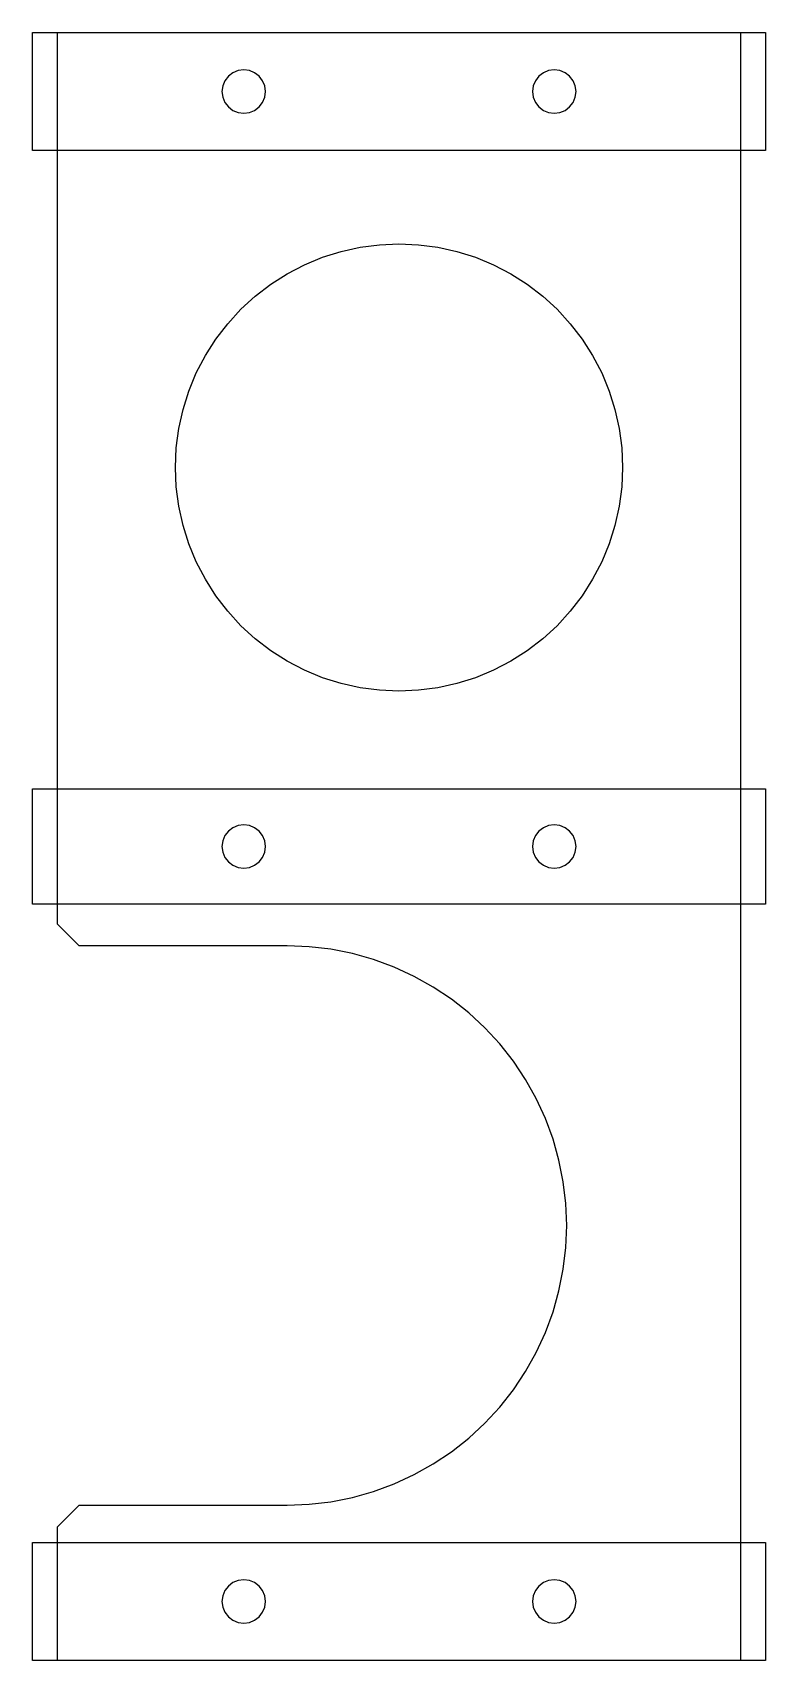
# Model space of a CAD drawing. Header units: metres. Extents: x 356 to 474, y 0 to 262.
import ezdxf

# ---------------------------------------------------------------- set-up
doc = ezdxf.new("R2010")
doc.units = ezdxf.units.M

msp = doc.modelspace()

# ---------------------------------------------------------------- linework, layer by layer
at = {"layer": 'Component#31'}
msp.add_polyline3d([(360, 0, 0), (360, 21.5, 0), (363.5, 25, 0), (397, 25, 0), (400.53, 25.14, 0), (404.04, 25.55, 0), (407.51, 26.24, 0), (410.91, 27.2, 0), (414.22, 28.43, 0), (417.43, 29.9, 0), (420.51, 31.63, 0), (423.45, 33.59, 0), (426.23, 35.78, 0), (428.82, 38.18, 0), (431.22, 40.77, 0), (433.41, 43.55, 0), (435.37, 46.49, 0), (437.1, 49.57, 0), (438.57, 52.78, 0), (439.8, 56.09, 0), (440.76, 59.49, 0), (441.45, 62.96, 0), (441.86, 66.47, 0), (442, 70, 0), (441.86, 73.53, 0), (441.45, 77.04, 0), (440.76, 80.51, 0), (439.8, 83.91, 0), (438.57, 87.22, 0), (437.1, 90.43, 0), (435.37, 93.51, 0), (433.41, 96.45, 0), (431.22, 99.23, 0), (428.82, 101.82, 0), (426.23, 104.22, 0), (423.45, 106.41, 0), (420.51, 108.37, 0), (417.43, 110.1, 0), (414.22, 111.57, 0), (410.91, 112.8, 0), (407.51, 113.76, 0), (404.04, 114.45, 0), (400.53, 114.86, 0), (397, 115, 0), (363.5, 115, 0), (360, 118.5, 0), (360, 262, 0), (470, 262, 0), (470, 0, 0), (360, 0, 0)], dxfattribs=at)
at = {"layer": 'Component#33'}
for points in [[(356, 243, 0), (356, 262, 0), (474, 262, 0), (474, 243, 0), (356, 243, 0)], [(356, 140.3, 0), (474, 140.3, 0), (474, 121.7, 0), (356, 121.7, 0), (356, 140.3, 0)], [(356, 19, 0), (474, 19, 0), (474, 0, 0), (356, 0, 0), (356, 19, 0)]]:
    msp.add_polyline3d(points, dxfattribs=at)
at = {"layer": 'Component#39'}
for points in [[(393.03, 250.75, 0), (393.38, 251.59, 0), (393.5, 252.5, 0), (393.38, 253.41, 0), (393.03, 254.25, 0), (392.47, 254.97, 0), (391.75, 255.53, 0), (390.91, 255.88, 0), (390, 256, 0), (389.09, 255.88, 0), (388.25, 255.53, 0), (387.53, 254.97, 0), (386.97, 254.25, 0), (386.62, 253.41, 0), (386.5, 252.5, 0), (386.62, 251.59, 0), (386.97, 250.75, 0), (387.53, 250.03, 0), (388.25, 249.47, 0), (389.09, 249.12, 0), (390, 249, 0), (390.91, 249.12, 0), (391.75, 249.47, 0), (392.47, 250.03, 0), (393.03, 250.75, 0)], [(443.38, 251.59, 0), (443.5, 252.5, 0), (443.38, 253.41, 0), (443.03, 254.25, 0), (442.47, 254.97, 0), (441.75, 255.53, 0), (440.91, 255.88, 0), (440, 256, 0), (439.09, 255.88, 0), (438.25, 255.53, 0), (437.53, 254.97, 0), (436.97, 254.25, 0), (436.62, 253.41, 0), (436.5, 252.5, 0), (436.62, 251.59, 0), (436.97, 250.75, 0), (437.53, 250.03, 0), (438.25, 249.47, 0), (439.09, 249.12, 0), (440, 249, 0), (440.91, 249.12, 0), (441.75, 249.47, 0), (442.47, 250.03, 0), (443.03, 250.75, 0), (443.38, 251.59, 0)], [(390.91, 134.38, 0), (390, 134.5, 0), (389.09, 134.38, 0), (388.25, 134.03, 0), (387.53, 133.47, 0), (386.97, 132.75, 0), (386.62, 131.91, 0), (386.5, 131, 0), (386.62, 130.09, 0), (386.97, 129.25, 0), (387.53, 128.53, 0), (388.25, 127.97, 0), (389.09, 127.62, 0), (390, 127.5, 0), (390.91, 127.62, 0), (391.75, 127.97, 0), (392.47, 128.53, 0), (393.03, 129.25, 0), (393.38, 130.09, 0), (393.5, 131, 0), (393.38, 131.91, 0), (393.03, 132.75, 0), (392.47, 133.47, 0), (391.75, 134.03, 0), (390.91, 134.38, 0)], [(443.5, 131, 0), (443.38, 131.91, 0), (443.03, 132.75, 0), (442.47, 133.47, 0), (441.75, 134.03, 0), (440.91, 134.38, 0), (440, 134.5, 0), (439.09, 134.38, 0), (438.25, 134.03, 0), (437.53, 133.47, 0), (436.97, 132.75, 0), (436.62, 131.91, 0), (436.5, 131, 0), (436.62, 130.09, 0), (436.97, 129.25, 0), (437.53, 128.53, 0), (438.25, 127.97, 0), (439.09, 127.62, 0), (440, 127.5, 0), (440.91, 127.62, 0), (441.75, 127.97, 0), (442.47, 128.53, 0), (443.03, 129.25, 0), (443.38, 130.09, 0), (443.5, 131, 0)], [(393.5, 9.5, 0), (393.38, 10.41, 0), (393.03, 11.25, 0), (392.47, 11.97, 0), (391.75, 12.53, 0), (390.91, 12.88, 0), (390, 13, 0), (389.09, 12.88, 0), (388.25, 12.53, 0), (387.53, 11.97, 0), (386.97, 11.25, 0), (386.62, 10.41, 0), (386.5, 9.5, 0), (386.62, 8.59, 0), (386.97, 7.75, 0), (387.53, 7.03, 0), (388.25, 6.47, 0), (389.09, 6.12, 0), (390, 6, 0), (390.91, 6.12, 0), (391.75, 6.47, 0), (392.47, 7.03, 0), (393.03, 7.75, 0), (393.38, 8.59, 0), (393.5, 9.5, 0)], [(440.91, 6.12, 0), (441.75, 6.47, 0), (442.47, 7.03, 0), (443.03, 7.75, 0), (443.38, 8.59, 0), (443.5, 9.5, 0), (443.38, 10.41, 0), (443.03, 11.25, 0), (442.47, 11.97, 0), (441.75, 12.53, 0), (440.91, 12.88, 0), (440, 13, 0), (439.09, 12.88, 0), (438.25, 12.53, 0), (437.53, 11.97, 0), (436.97, 11.25, 0), (436.62, 10.41, 0), (436.5, 9.5, 0), (436.62, 8.59, 0), (436.97, 7.75, 0), (437.53, 7.03, 0), (438.25, 6.47, 0), (439.09, 6.12, 0), (440, 6, 0), (440.91, 6.12, 0)]]:
    msp.add_polyline3d(points, dxfattribs=at)
at = {"layer": 'GLASS POCKET'}
msp.add_polyline3d([(391.86, 164.42, 0), (389.54, 166.54, 0), (387.42, 168.86, 0), (385.51, 171.35, 0), (383.82, 174, 0), (382.37, 176.79, 0), (381.17, 179.69, 0), (380.23, 182.68, 0), (379.55, 185.75, 0), (379.14, 188.86, 0), (379, 192, 0), (379.14, 195.14, 0), (379.55, 198.25, 0), (380.23, 201.32, 0), (381.17, 204.31, 0), (382.37, 207.21, 0), (383.82, 210, 0), (385.51, 212.65, 0), (387.42, 215.14, 0), (389.54, 217.46, 0), (391.86, 219.58, 0), (394.35, 221.49, 0), (397, 223.18, 0), (399.79, 224.63, 0), (402.69, 225.83, 0), (405.68, 226.77, 0), (408.75, 227.45, 0), (411.86, 227.86, 0), (415, 228, 0), (418.14, 227.86, 0), (421.25, 227.45, 0), (424.32, 226.77, 0), (427.31, 225.83, 0), (430.21, 224.63, 0), (433, 223.18, 0), (435.65, 221.49, 0), (438.14, 219.58, 0), (440.46, 217.46, 0), (442.58, 215.14, 0), (444.49, 212.65, 0), (446.18, 210, 0), (447.63, 207.21, 0), (448.83, 204.31, 0), (449.77, 201.32, 0), (450.45, 198.25, 0), (450.86, 195.14, 0), (451, 192, 0), (450.86, 188.86, 0), (450.45, 185.75, 0), (449.77, 182.68, 0), (448.83, 179.69, 0), (447.63, 176.79, 0), (446.18, 174, 0), (444.49, 171.35, 0), (442.58, 168.86, 0), (440.46, 166.54, 0), (438.14, 164.42, 0), (435.65, 162.51, 0), (433, 160.82, 0), (430.21, 159.37, 0), (427.31, 158.17, 0), (424.32, 157.23, 0), (421.25, 156.55, 0), (418.14, 156.14, 0), (415, 156, 0), (411.86, 156.14, 0), (408.75, 156.55, 0), (405.68, 157.23, 0), (402.69, 158.17, 0), (399.79, 159.37, 0), (397, 160.82, 0), (394.35, 162.51, 0), (391.86, 164.42, 0)], dxfattribs=at)

doc.saveas('drawing.dxf')
